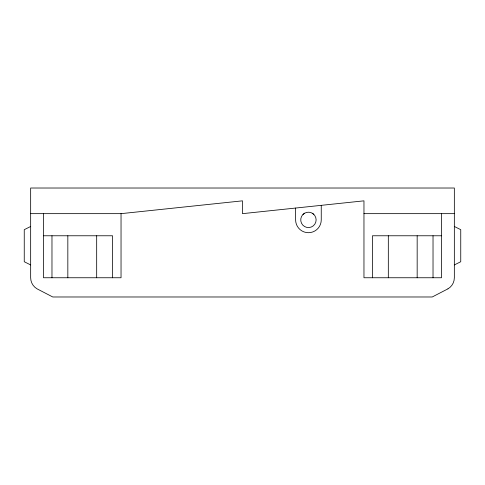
<?xml version="1.0" encoding="UTF-8"?>
<svg xmlns="http://www.w3.org/2000/svg" width="485" height="485" viewBox="0 0 485 485"><rect width="100%" height="100%" fill="white"/><g stroke="black" fill="none" stroke-linecap="round" stroke-linejoin="round"><path stroke-width="0.73" d="M302.998 214.443L304.586 213.218A7.693 7.693 0 0 1 316.123 219.881A7.693 7.693 0 0 1 304.586 226.543A7.693 7.693 0 0 1 304.586 213.218M30.658 226.477L24.25 229.678L24.25 261.73L30.658 264.931M454.342 264.931L460.75 261.73L460.75 229.678L454.342 226.477M30.658 213.655L121.038 213.655L242.5 200.838L242.5 213.655L363.962 200.838L363.962 277.753L441.52 277.753L441.52 213.655M363.962 213.655L454.342 213.655M43.48 235.771L112.544 235.771L112.544 277.753M441.52 235.771L372.456 235.771L372.456 277.753M312.279 213.218L313.874 214.443M433.026 235.771L433.026 277.753M417.167 235.771L417.167 277.753M388.321 235.771L388.321 277.753M321.252 205.343L321.252 219.881A12.822 12.822 0 0 1 308.436 232.703A12.822 12.822 0 0 1 295.614 219.881L295.614 208.053M121.038 213.655L121.038 277.753L43.48 277.753L43.48 213.655M96.679 235.771L96.679 277.753M67.833 235.771L67.833 277.753M51.974 235.771L51.974 277.753M447.928 288.854L432.226 296.984L52.774 296.984L37.072 288.854A12.822 12.822 0 0 1 30.658 277.753L30.658 188.016L454.342 188.016L454.342 277.753A12.822 12.822 0 0 1 447.928 288.854"/></g></svg>
